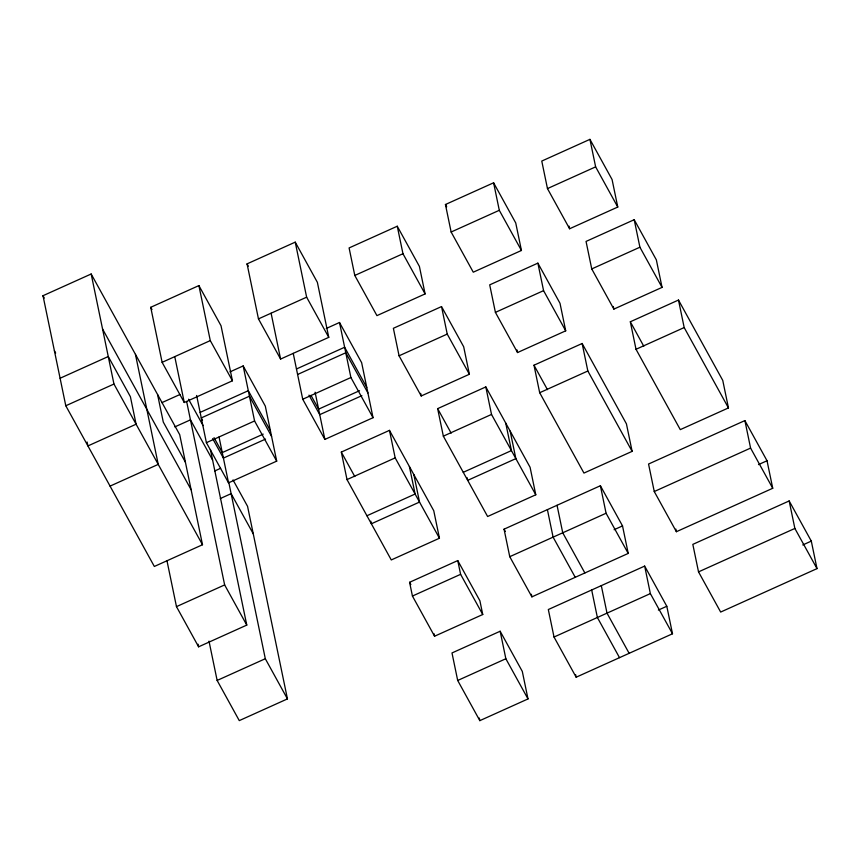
<?xml version="1.0" encoding="UTF-8"?>
<svg xmlns="http://www.w3.org/2000/svg" width="860" height="860" viewBox="0 0 860 860"><rect width="100%" height="100%" fill="white"/><g stroke="black" fill="none" stroke-linecap="round" stroke-linejoin="round"><path stroke-width="1.29" d="M43 295.711L91.171 273.996L179.719 434.698L202.498 544.745L154.338 566.461L65.79 405.759L43 295.711L44.279 298.044M150.726 307.3L198.897 285.584L221.031 325.757L232.426 380.786L184.266 402.502L162.121 362.329L150.726 307.3L151.994 309.6M247.067 263.87L295.238 242.144L317.372 282.327L328.767 337.346L280.596 359.061L258.462 318.888L247.067 263.87L248.336 266.159M60.092 378.25L108.263 356.535L130.397 396.707L136.095 424.216L87.924 445.931L87.107 442.008M397.266 226.223L349.096 247.938L354.793 275.458L376.938 315.631L425.098 293.916L419.4 266.396L397.266 226.223L402.964 253.732L425.098 293.916M445.437 204.508L493.608 182.793L515.742 222.966L521.439 250.475L473.269 272.19L451.135 232.017L445.437 204.508L446.695 206.798M589.938 139.352L541.768 161.067L547.465 188.587L569.6 228.76L617.77 207.045L612.073 179.525L589.938 139.352L595.636 166.861L617.77 207.045M65.79 405.759L113.961 384.044L91.171 273.996M162.121 362.329L210.291 340.603L198.897 285.584M258.462 318.888L306.633 297.173L295.238 242.144M354.793 275.458L402.964 253.732M451.135 232.017L499.294 210.302L493.608 182.793M547.465 188.587L595.636 166.861M161.874 402.652L179.944 394.514M229.921 371.907L243.176 365.93L265.31 406.113L276.705 461.132L228.534 482.847L206.4 442.674L196.618 395.471M326.262 328.477L339.506 322.5L361.641 362.673L373.036 417.702L324.865 439.417L302.731 399.244L293.228 353.342M200.133 412.413L248.303 390.698L270.438 430.871M296.463 368.983L344.634 347.257L366.769 387.441M174.806 426.904L190.458 419.852L212.592 460.025M441.535 306.579L393.375 328.294L399.072 355.803L421.206 395.976L469.377 374.261L463.68 346.752L441.535 306.579L447.232 334.088L469.377 374.261M537.876 263.138L489.706 284.853L495.403 312.373L517.537 352.546L565.708 330.831L560.01 303.311L537.876 263.138L543.574 290.648L565.708 330.831M634.207 219.708L586.047 241.423L591.745 268.933L613.879 309.106L662.049 287.39L656.352 259.881L634.207 219.708L639.904 247.218L662.049 287.39M297.603 374.476L345.774 352.761L367.908 392.934M110.058 486.115L158.229 464.389L135.439 354.352M206.4 442.674L254.571 420.959L243.176 365.93M302.731 399.244L350.901 377.519L339.506 322.5M399.072 355.803L447.232 334.088M495.403 312.373L543.574 290.648M591.745 268.933L639.904 247.218M263.214 434.128L222.267 452.586L214.043 437.665M359.544 390.698L318.598 409.156L311.008 395.374M265.557 439.084L223.406 458.09L212.656 438.579M361.888 395.654L319.737 414.66L308.987 395.138M214.591 471.033L220.611 468.313M220.289 498.542L231.125 493.661L253.259 533.834M341.312 452.081L389.472 430.365L433.752 510.711L439.449 538.22L391.279 559.946L347.01 479.59L341.312 452.081L354.804 476.58M437.643 408.64L485.814 386.925L530.082 467.281L535.78 494.79L487.62 516.505L443.341 436.16L437.643 408.64L451.145 433.139M533.985 365.21L582.145 343.495L626.424 423.84L632.121 451.36L583.951 473.075L539.682 392.719L533.985 365.21L547.454 389.666M630.316 321.78L678.486 300.054L722.755 380.41L728.452 407.919L680.282 429.635L636.013 349.289L630.316 321.78L643.785 346.225M347.01 479.59L395.17 457.875L389.472 430.365M443.341 436.16L491.512 414.434L485.814 386.925M539.682 392.719L587.842 371.004L582.145 343.495M636.013 349.289L684.184 327.563L678.486 300.054M366.93 515.753L415.1 494.027L409.403 466.518M463.26 472.312L511.431 450.597L505.734 423.088M210.421 449.543L246.777 625.091L198.606 646.817L176.472 606.633L224.643 584.918L186.652 401.512M504.057 529.169L600.387 485.739L622.522 525.912L628.219 553.421L531.888 596.861L509.754 556.689L504.057 529.169L505.315 531.469M744.889 420.583L648.558 464.024L654.256 491.533L676.39 531.706L772.731 488.276L767.034 460.756L744.889 420.583L750.587 448.092L772.731 488.276M409.586 582.295L457.756 560.58L479.891 600.753L482.739 614.513L434.569 636.228L412.435 596.044L409.586 582.295L410.854 584.585M233.017 479.923L247.562 506.325L287.444 698.9L239.274 720.615L217.139 680.443L265.31 658.728L228.685 481.869M412.435 596.044L460.605 574.329L457.756 560.58M509.754 556.689L606.085 513.248L600.387 485.739M654.256 491.533L750.587 448.092M614.094 529.717L622.522 525.912M758.499 464.604L767.034 460.756M500.154 631.24L451.994 652.955L457.692 680.475L479.826 720.648L527.997 698.933L522.299 671.413L500.154 631.24L505.852 658.749L527.997 698.933M644.667 566.084L548.325 609.525L554.023 637.034L576.157 677.207L672.499 633.777L666.801 606.268L644.667 566.084L650.364 593.604L672.499 633.777M789.168 500.939L692.827 544.369L698.524 571.879L720.669 612.062L817 568.621L811.303 541.112L789.168 500.939L794.866 528.448L817 568.621M457.692 680.475L505.852 658.749M554.023 637.034L650.364 593.604M698.524 571.879L794.866 528.448M658.373 610.062L666.801 606.268M802.767 544.961L811.303 541.112M684.184 327.563L728.452 407.919M499.294 210.302L521.439 250.475M587.842 371.004L632.121 451.36M606.085 513.248L628.219 553.421M584.875 572.975L562.741 532.791L557.043 505.282M629.144 653.321L607.009 613.148L601.312 585.638M491.512 414.434L535.78 494.79M575.243 577.318L553.098 537.135L547.401 509.625M619.512 657.663L597.378 617.491L591.68 589.981M460.605 574.329L482.739 614.513M306.633 297.173L328.767 337.346M350.901 377.519L373.036 417.702M395.17 457.875L439.449 538.22M271.577 436.375L249.443 396.202L201.272 417.917L202.53 420.207M210.291 340.603L232.426 380.786M254.571 420.959L276.705 461.132M188.555 399.223L203.1 425.625M185.416 462.207L163.271 422.034L157.573 394.525M102.566 329.014L191.113 489.716M113.961 384.044L202.498 544.745M224.643 584.918L246.777 625.091M265.31 658.728L287.444 698.9M54.395 350.74L55.674 353.062M675.853 529.083L676.39 531.706M613.33 306.493L613.879 309.106M569.062 226.137L569.6 228.76M517 349.923L517.537 352.546M575.62 674.595L576.157 677.207M510.163 431.118L515.86 458.627L467.69 480.353L467.152 477.73M531.34 594.238L531.888 596.861M420.658 393.364L421.206 395.976M479.278 718.025L479.826 720.648M413.832 474.559L419.529 502.068L371.359 523.783L370.81 521.16M434.053 633.723L434.569 636.228M315.093 392.214L324.865 439.417M271.104 313.212L280.596 359.061M219.031 436.955L228.534 482.847M174.763 356.653L184.266 402.502M209.001 641.141L217.139 680.443M198.069 644.194L198.606 646.817M166.98 560.784L176.472 606.633"/></g></svg>
